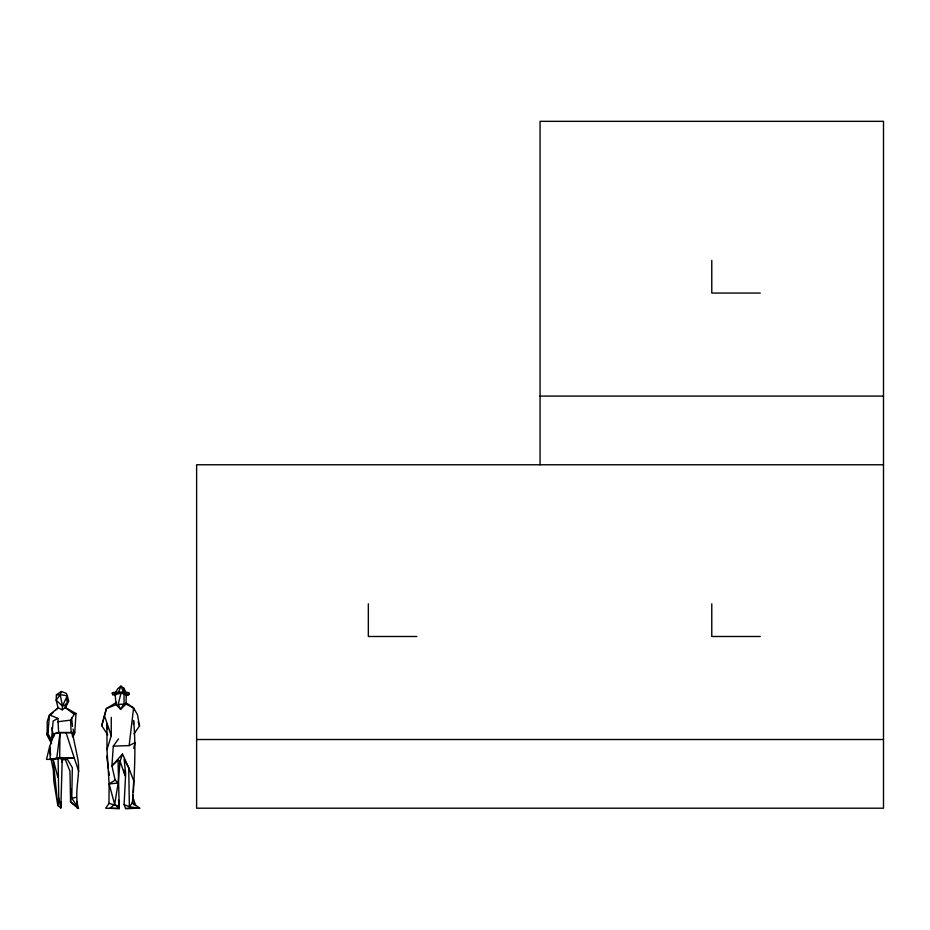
<?xml version="1.0" encoding="UTF-8"?>
<svg xmlns="http://www.w3.org/2000/svg" width="930" height="930" viewBox="0 0 930 930"><rect width="100%" height="100%" fill="white"/><g stroke="black" fill="none" stroke-linecap="round" stroke-linejoin="round"><path stroke-width="1.4" d="M123.911 770.168L125.039 775.678L120.098 761.193L118.04 760.182L119.261 808.53L105.706 808.228L108.95 803.381L109.136 783.944L106.962 749.545L106.985 723.68L107.462 729.387M106.962 749.545L111.251 735.723L111.275 717.367M124.062 693.489L124.039 703.615L120.575 709.311L116.111 704.649L115.134 694.547L120.993 693.187L126.294 694.338L125.992 704.057L120.575 709.311L118.18 704.382L120.993 693.187M59.136 758.194L62.217 759.438L60.834 807.972L57.823 805.578L58.741 798.103L58.113 757.787M54.312 735.909L54.347 733.7L58.613 732.456L74.005 732.619L72.993 729.062M56.718 758.555L60.032 732.701L54.347 733.7L49.662 746.488L50.313 759.275L59.648 757.532L60.032 732.701L74.005 732.619M71.168 789.186L70.587 801.916L78.469 808.449L71.784 798.138L72.331 767.669L66.542 757.857L65.472 759.81L69.959 771.272L70.587 801.916L78.469 808.449C73.528 791.616 81.27 774.318 77.492 757.253L72.331 732.48L72.54 736.758M133.467 724.412L133.606 720.529C135.885 744.407 134.641 768.552 133.385 792.372M72.959 736.514L74.76 732.666L76.004 713.484L74.295 714.368L65.17 707.498L67.007 704.161L67.32 695.803L66.344 693.385L61.438 691.513L56.416 694.78L56.172 700.22L58.067 707.811L62.287 709.834L65.17 707.498L68.773 701.255L67.32 695.803L60.206 694.663L56.172 700.22L62.461 706.056L62.287 709.834M124.097 804.601L125.666 773.632L124.12 759.322L128.735 767.762L133.711 780.712L132.42 802.73L129.363 806.822L124.097 804.601L125.585 808.542L139.686 808.158L132.42 802.73L133.153 797.975L135.641 805.601M61.171 801.916L60.834 807.972L58.741 798.103M118.517 738.873L113.297 746.127L111.926 765.855L115.146 780.072L118.157 783.037L114.669 804.415L109.903 808.263L119.261 808.53L118.517 799.881M55.137 710.555L58.067 707.811L49.488 714.914L47.93 733.689L51.499 739.885L53.138 721.006L57.916 718.413L58.613 732.456M125.585 808.542L139.686 808.158L129.363 806.822L128.735 767.762L122.481 754.056L120.098 761.193L118.157 783.037L109.136 783.944L114.669 804.415L119.261 808.53M113.297 746.127L129.142 745.604L133.595 707.963L125.992 704.057L118.18 704.382M126.201 695.105L126.294 694.338M132.618 797.987L133.002 795.173M47.79 730.62L47.116 734.84L51.592 743.733M61.764 762.17L62.217 759.438M65.774 703.929L65.17 707.498L76.004 713.484M66.6 699.697L67.32 695.803L62.461 706.056L67.007 704.161M107.717 734.886L101.742 725.667L106.415 708.567L116.599 702.336M119.517 763.797L120.098 761.193M133.711 748.255L135.141 742.57L129.142 745.604M101.742 725.667L106.415 708.567L116.111 704.649M61.438 691.513L60.206 694.663L62.461 706.056M51.499 739.885L54.347 733.7M71.145 732.305L70.552 720.169L74.295 714.368M72.831 736.49L74.76 732.666M114.983 693.734L117.761 688.665L120.923 686.142L123.644 687.956L126.782 693.64L123.667 692.397L118.412 692.432L120.923 686.142L123.667 692.397M134.001 733.828L139.523 725.9L137.489 714.74L133.595 707.963M122.481 754.056L111.926 765.855L118.04 760.182M50.255 715.124L53.184 712.38M109.136 783.944L115.146 780.072M114.948 694.954L112.786 694.733L112.228 693.176L113.6 692.513L128.049 692.49L129.351 693.582L129.247 694.408L126.143 695.594M50.662 755.055L49.662 746.488L46.5 759.368L53.138 759.392L55.626 758.589M71.784 798.138L76.434 797.359M50.313 759.275L51.15 759.345L53.347 770.168L53.835 781.374L57.823 805.578L53.138 759.392L64.205 757.729L74.33 758.194L78.771 771.365M57.59 721.761L70.552 720.169M62.694 759.822L66.937 759.345M112.786 694.733L112.623 693.455L113.6 692.513L124.446 692.606M59.334 757.776L64.205 757.729L59.648 757.532M760.275 293.055L711.776 293.055L711.776 260.377M540.063 396.087L883.5 396.087M883.5 464.768L196.625 464.768L196.625 808.205L883.5 808.205L883.5 121.33L540.063 121.33L540.063 464.768M416.826 636.492L368.338 636.492L368.338 603.814M760.275 636.492L711.776 636.492L711.776 603.814M196.625 739.524L883.5 739.524M66.542 757.857L74.33 758.194L65.984 732.456M56.416 694.78L58.648 694.896M108.95 803.381L119.354 806.31M118.877 692.873L112.228 693.176M57.916 718.413L49.488 714.914L47.256 721.215L47.116 734.84L51.324 742.373M126.224 702.929L133.071 707.509L134.001 710.136M128.049 692.49L129.351 693.582L126.573 695.198L129.247 694.408L129.165 693.396M115.134 694.547L115.669 695.221M132.42 802.73L134.036 804.892M138.14 721.959L139.523 725.9M53.452 735.665L51.708 727.783M104.706 716.449L111.251 735.723M53.138 759.392L57.904 777.375M123.644 687.956L124.481 691.827M106.706 756.044L108.357 768.447M108.717 771.202L109.275 775.341M71.622 717.96L72.505 726.458M76.737 801.416L77.237 808.182M72.331 732.48L72.517 735.374"/></g></svg>
